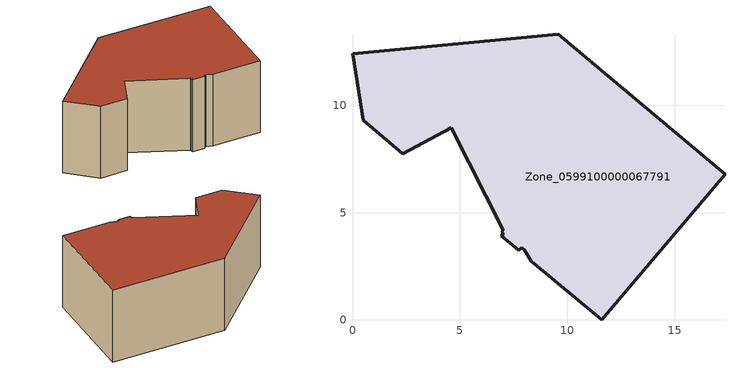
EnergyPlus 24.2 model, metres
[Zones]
Zone_0599100000067791
 floor ground (C_G): 8.34,2.74 8,3.26 7.88,3.36 7.75,3.24 6.92,3.93 6.98,4 7.05,4.03 6.96,4.1 7.03,4.19 4.59,8.95 2.34,7.74 0.5,9.3 0,12.41 9.59,13.32 17.35,6.79 11.61,0 z0
 wall outside (C_F): 0.5,9.3 2.34,7.74 4.59,8.95 7.03,4.19 6.96,4.1 7.05,4.03 6.98,4 6.92,3.93 7.75,3.24 7.88,3.36 8,3.26 8.34,2.74 11.61,0 17.35,6.79 9.59,13.32 0,12.41 0.5,9.3 z0:6.96
 roof outside (C_R): 7.75,3.24 7.88,3.36 8,3.26 8.34,2.74 11.61,0 17.35,6.79 9.59,13.32 0,12.41 0.5,9.3 2.34,7.74 4.59,8.95 7.03,4.19 6.96,4.1 7.05,4.03 6.98,4 6.92,3.93 z6.96
[BUILDING]
Pand.0599100000067791: North Axis=0; Terrain=City; Loads Convergence Tolerance Value=0.04; Temperature Convergence Tolerance Value=0.4; Solar Distribution=FullExterior; Maximum Number of Warmup Days=25; Minimum Number of Warmup Days=1
[Site:Location]
Rotterdam.The.Hague.AP_ZH_NLD Design_Conditions: Latitude=51.96; Longitude=4.45; Time Zone=1; Elevation=-4.5
[SITE:GROUNDTEMPERATURE:BUILDINGSURFACE]
18, 18, 18, 18, 18, 18, 18, 18, 18, 18, 18, 18
[MATERIAL] Thermal Absorptance=0.9; Solar Absorptance=0.7; Visible Absorptance=0.7
Name | Roughness | Thickness | Conductivity | Density | Specific Heat
G.TC.1946-1964 | MediumSmooth | 0.15 | 1 | 540 | 1210
F.TC.1946-1964 | Rough | 0.3 | 0.857143 | 1920 | 840
R.TC.1946-1964 | MediumRough | 0.2 | 0.235294 | 1500 | 1000
[CONSTRUCTION]
C_G: G.TC.1946-1964
C_F: F.TC.1946-1964
C_R: R.TC.1946-1964
[ZONE]
Zone_0599100000067791: Type=1; Multiplier=1; Ceiling Height=Autocalculate; Volume=Autocalculate; Floor Area=autocalculate; Part of Total Floor Area=Yes
[ZONEINFILTRATION:DESIGNFLOWRATE]
Infil_Zone_0599100000067791: Zone or ZoneList or Space or SpaceList=Zone_0599100000067791; Schedule=AlwaysOn; Design Flow Rate Calculation Method=Flow/Area; Flow Rate per Floor Area=0.003; Constant Term Coefficient=1; Temperature Term Coefficient=0; Velocity Term Coefficient=0; Velocity Squared Term Coefficient=0
[HVACTEMPLATE:ZONE:IDEALLOADSAIRSYSTEM]
Zone_0599100000067791: Maximum Heating Supply Air Temperature=50; Minimum Cooling Supply Air Temperature=13; Maximum Heating Supply Air Humidity Ratio=0.0156; Minimum Cooling Supply Air Humidity Ratio=0.0077; Heating Limit=NoLimit; Cooling Limit=NoLimit; Dehumidification Control Type=ConstantSensibleHeatRatio; Cooling Sensible Heat Ratio=0.7; Dehumidification Setpoint=60; Humidification Control Type=None; Humidification Setpoint=30; Outdoor Air Method=None; Outdoor Air Flow Rate per Person=0.00944; Outdoor Air Flow Rate per Zone Floor Area=0; Outdoor Air Flow Rate per Zone=0; Demand Controlled Ventilation Type=None; Outdoor Air Economizer Type=NoEconomizer; Heat Recovery Type=None; Sensible Heat Recovery Effectiveness=0.7; Latent Heat Recovery Effectiveness=0.65
[ZONECONTROL:THERMOSTAT]
ThermostatControl_Zone_0599100000067791: Zone or ZoneList=Zone_0599100000067791; Control Type Schedule=DualSetpointControlType; Control 1=Thermostat_Zone_0599100000067791; Temperature Difference Between Cutout And Setpoint=0
[THERMOSTATSETPOINT:DUALSETPOINT]
Thermostat_Zone_0599100000067791: Heating Setpoint Temperature Schedule=HeatingSetpoint_Zone_0599100000067791; Cooling Setpoint Temperature Schedule=CoolingSetpoint_Zone_0599100000067791
[SCHEDULE:COMPACT]
HeatingSetpoint_Zone_0599100000067791: Through: 12/31, For: AllDays, Until: 24:00, 21
CoolingSetpoint_Zone_0599100000067791: Through: 12/31, For: AllDays, Until: 24:00, 24
DualSetpointControlType: Through: 12/31, For: AllDays, Until: 24:00, 4
AlwaysOn: Through: 12/31, For: AllDays, Until: 24:00, 1
